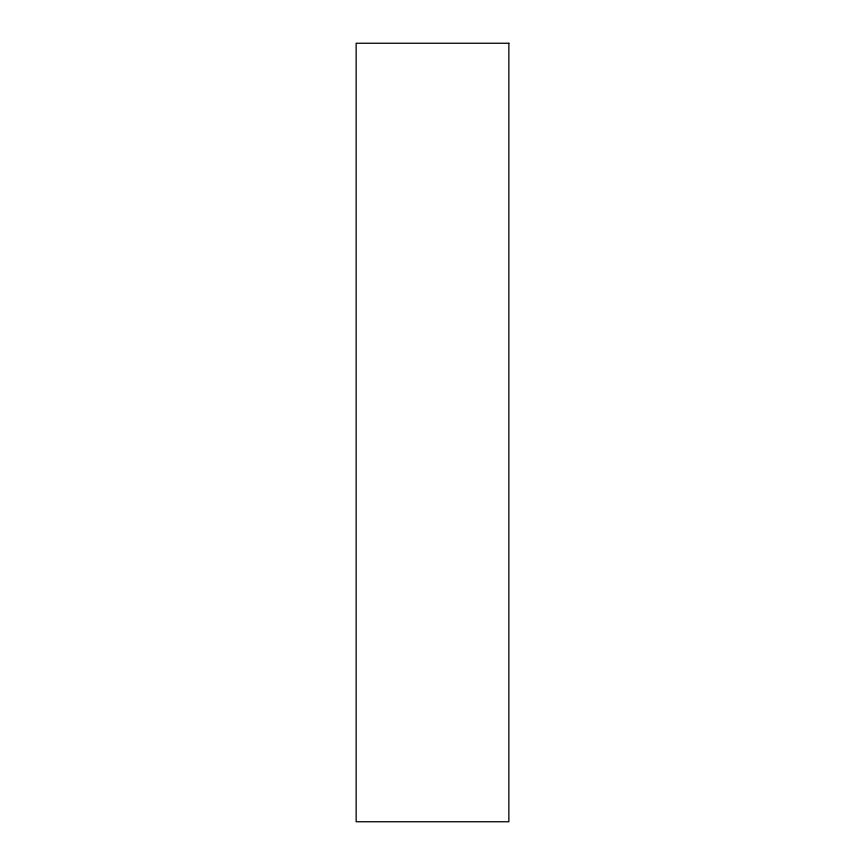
<?xml version="1.0" encoding="UTF-8"?>
<svg xmlns="http://www.w3.org/2000/svg" width="865" height="865" viewBox="0 0 865 865"><rect width="100%" height="100%" fill="white"/><g stroke="black" fill="none" stroke-linecap="round" stroke-linejoin="round"><path stroke-width="1.3" d="M508.858 43.25L356.142 43.25L356.142 821.75L508.858 821.75L508.858 43.25"/></g></svg>
